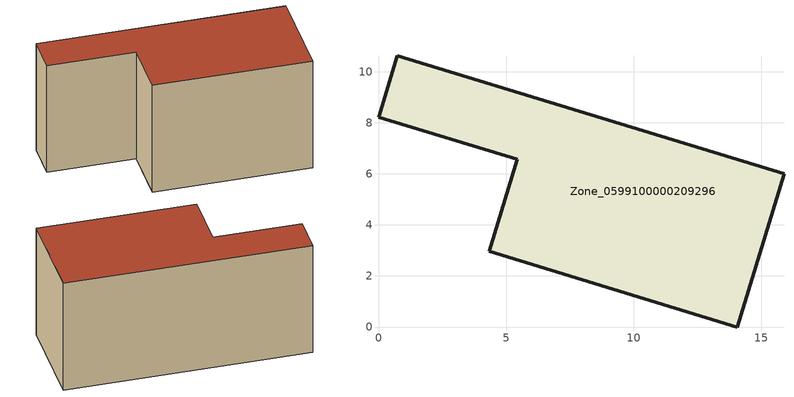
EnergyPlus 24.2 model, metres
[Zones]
Zone_0599100000209296
 floor ground (C_G): 0,8.23 0.74,10.62 15.89,6 14.06,0 4.33,2.97 5.43,6.57 z0
 wall outside (C_F): 14.06,0 15.89,6 0.74,10.62 0,8.23 5.43,6.57 4.33,2.97 14.06,0 z0:7.88
 roof outside (C_R): 0.74,10.62 0,8.23 5.43,6.57 4.33,2.97 14.06,0 15.89,6 z7.88
[BUILDING]
Pand.0599100000209296: North Axis=0; Terrain=City; Loads Convergence Tolerance Value=0.04; Temperature Convergence Tolerance Value=0.4; Solar Distribution=FullExterior; Maximum Number of Warmup Days=25; Minimum Number of Warmup Days=1
[Site:Location]
Rotterdam.The.Hague.AP_ZH_NLD Design_Conditions: Latitude=51.96; Longitude=4.45; Time Zone=1; Elevation=-4.5
[SITE:GROUNDTEMPERATURE:BUILDINGSURFACE]
18, 18, 18, 18, 18, 18, 18, 18, 18, 18, 18, 18
[MATERIAL] Thermal Absorptance=0.9; Solar Absorptance=0.7; Visible Absorptance=0.7
Name | Roughness | Thickness | Conductivity | Density | Specific Heat
G.TC.1975-1991 | MediumSmooth | 0.15 | 0.288461 | 540 | 1210
F.TC.1975-1991 | Rough | 0.3 | 0.230769 | 1920 | 840
R.TC.1975-1991 | MediumRough | 0.2 | 0.153846 | 1500 | 1000
[CONSTRUCTION]
C_G: G.TC.1975-1991
C_F: F.TC.1975-1991
C_R: R.TC.1975-1991
[ZONE]
Zone_0599100000209296: Type=1; Multiplier=1; Ceiling Height=Autocalculate; Volume=Autocalculate; Floor Area=autocalculate; Part of Total Floor Area=Yes
[ZONEINFILTRATION:DESIGNFLOWRATE]
Infil_Zone_0599100000209296: Zone or ZoneList or Space or SpaceList=Zone_0599100000209296; Schedule=AlwaysOn; Design Flow Rate Calculation Method=Flow/Area; Flow Rate per Floor Area=0.003; Constant Term Coefficient=1; Temperature Term Coefficient=0; Velocity Term Coefficient=0; Velocity Squared Term Coefficient=0
[HVACTEMPLATE:ZONE:IDEALLOADSAIRSYSTEM]
Zone_0599100000209296: Maximum Heating Supply Air Temperature=50; Minimum Cooling Supply Air Temperature=13; Maximum Heating Supply Air Humidity Ratio=0.0156; Minimum Cooling Supply Air Humidity Ratio=0.0077; Heating Limit=NoLimit; Cooling Limit=NoLimit; Dehumidification Control Type=ConstantSensibleHeatRatio; Cooling Sensible Heat Ratio=0.7; Dehumidification Setpoint=60; Humidification Control Type=None; Humidification Setpoint=30; Outdoor Air Method=None; Outdoor Air Flow Rate per Person=0.00944; Outdoor Air Flow Rate per Zone Floor Area=0; Outdoor Air Flow Rate per Zone=0; Demand Controlled Ventilation Type=None; Outdoor Air Economizer Type=NoEconomizer; Heat Recovery Type=None; Sensible Heat Recovery Effectiveness=0.7; Latent Heat Recovery Effectiveness=0.65
[ZONECONTROL:THERMOSTAT]
ThermostatControl_Zone_0599100000209296: Zone or ZoneList=Zone_0599100000209296; Control Type Schedule=DualSetpointControlType; Control 1=Thermostat_Zone_0599100000209296; Temperature Difference Between Cutout And Setpoint=0
[THERMOSTATSETPOINT:DUALSETPOINT]
Thermostat_Zone_0599100000209296: Heating Setpoint Temperature Schedule=HeatingSetpoint_Zone_0599100000209296; Cooling Setpoint Temperature Schedule=CoolingSetpoint_Zone_0599100000209296
[SCHEDULE:COMPACT]
HeatingSetpoint_Zone_0599100000209296: Through: 12/31, For: AllDays, Until: 24:00, 21
CoolingSetpoint_Zone_0599100000209296: Through: 12/31, For: AllDays, Until: 24:00, 24
DualSetpointControlType: Through: 12/31, For: AllDays, Until: 24:00, 4
AlwaysOn: Through: 12/31, For: AllDays, Until: 24:00, 1
